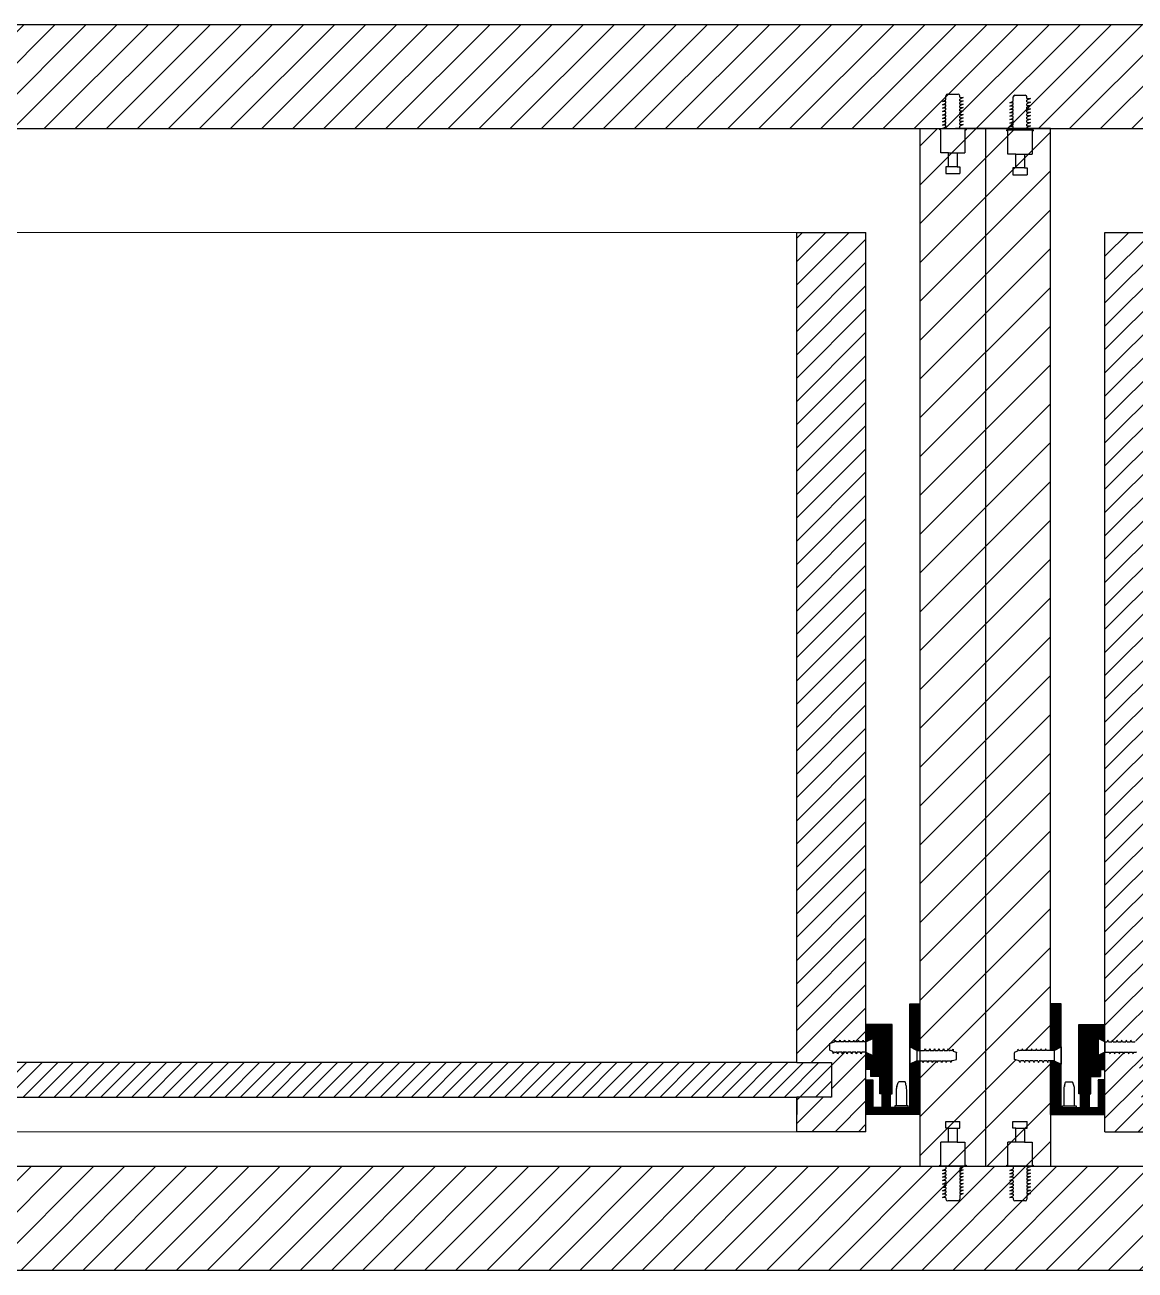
# Model space of a CAD drawing. Header units: millimetres. Extents: x 162 to 1697, y -125 to 545.
# Drawn here: x 465.61 to 497.7, y -69.68 to -33.68 of the extents above; entities that cross this region are included whole.
import ezdxf

# ---------------------------------------------------------------- set-up
doc = ezdxf.new("R2010")
doc.units = ezdxf.units.MM
doc.layers.get('0').update_dxf_attribs({"color": 255})
doc.layers.add('A-FURN', color=8, linetype='Continuous', lineweight=18)
doc.layers.add("costruzione sez cc'", color=161, linetype='Continuous')
doc.layers.add('VITI', color=2, linetype='Continuous')

msp = doc.modelspace()

# ---------------------------------------------------------------- hatches: boundary and pattern name
at = {"transparency": 33554687}
h = msp.add_hatch(dxfattribs=at)
h.set_pattern_fill('ANSI31', color=40, scale=0.005)
h.set_pattern_definition([(45, (60.365638, -136.84654), (-0.01122532015, 0.01122532015), [])])
h.paths.add_polyline_path([(489.921, -62.578), (490.677, -62.578), (490.677, -63.878), (490.252, -63.878), (490.052, -63.878), (489.921, -63.878), (489.921, -63.378), (490.121, -63.478), (490.121, -62.978), (489.921, -63.078)])
h.paths.add_polyline_path([(490.052, -63.878), (490.252, -63.878), (490.677, -63.878), (490.677, -64.578), (490.627, -64.578), (490.627, -64.178), (490.377, -64.178), (490.377, -64.578), (490.327, -64.578), (490.327, -64.078), (490.052, -64.078)], flags=17)
h.paths.add_polyline_path([(489.921, -64.178), (490.121, -64.178), (490.121, -64.978), (490.367, -64.978), (491.142, -64.978), (491.191, -64.978), (491.191, -63.728), (491.391, -63.628), (491.491, -63.628), (491.491, -65.178), (491.142, -65.178), (490.367, -65.178), (489.921, -65.178)])
h.paths.add_polyline_path([(490.502, -64.178), (490.627, -64.178), (490.627, -64.578), (490.627, -64.978), (490.502, -64.978)], flags=17)
h.paths.add_polyline_path([(490.377, -64.178), (490.502, -64.178), (490.502, -64.978), (490.377, -64.978)], flags=17)
h.paths.add_polyline_path([(491.191, -61.978), (491.491, -61.978), (491.491, -63.328), (491.391, -63.328), (491.191, -63.228)])
h = msp.add_hatch(dxfattribs=at)
h.set_pattern_fill('ANSI31', color=40, scale=0.005)
h.set_pattern_definition([(45, (62.035937, -136.84654), (-0.01122532015, 0.01122532015), [])])
h.paths.add_polyline_path([(496.829, -62.578), (496.073, -62.578), (496.073, -63.878), (496.498, -63.878), (496.698, -63.878), (496.829, -63.878), (496.829, -63.378), (496.629, -63.478), (496.629, -62.978), (496.829, -63.078)])
h.paths.add_polyline_path([(496.698, -63.878), (496.498, -63.878), (496.073, -63.878), (496.073, -64.578), (496.123, -64.578), (496.123, -64.178), (496.373, -64.178), (496.373, -64.578), (496.423, -64.578), (496.423, -64.078), (496.698, -64.078)], flags=17)
h.paths.add_polyline_path([(496.829, -64.178), (496.629, -64.178), (496.629, -64.978), (496.383, -64.978), (495.608, -64.978), (495.559, -64.978), (495.559, -63.728), (495.359, -63.628), (495.259, -63.628), (495.259, -65.178), (495.608, -65.178), (496.383, -65.178), (496.829, -65.178)])
h.paths.add_polyline_path([(496.248, -64.178), (496.123, -64.178), (496.123, -64.578), (496.123, -64.978), (496.248, -64.978)], flags=17)
h.paths.add_polyline_path([(496.373, -64.178), (496.248, -64.178), (496.248, -64.978), (496.373, -64.978)], flags=17)
h.paths.add_polyline_path([(495.559, -61.978), (495.259, -61.978), (495.259, -63.328), (495.359, -63.328), (495.559, -63.228)])
at = {"layer": "costruzione sez cc'", "transparency": 33554687}
h = msp.add_hatch(dxfattribs=at)
h.set_pattern_fill('ANSI31', color=8, scale=0.2)
h.set_pattern_definition([(45, (2.30176, -136.84654), (-0.4490128, 0.4490128), [])])
h.paths.add_polyline_path([(553.225, -33.678), (433.525, -33.678), (433.525, -36.678), (553.225, -36.678)])
h.paths.add_polyline_path([(553.225, -66.678), (433.525, -66.678), (433.525, -69.678), (553.225, -69.678)])
h = msp.add_hatch(dxfattribs=at)
h.set_pattern_fill('ANSI31', color=8, scale=0.25)
h.set_pattern_definition([(45, (2.30176, -136.84654), (-0.561266, 0.561266), [])])
h.paths.add_polyline_path([(435.525, -36.678), (433.525, -36.678), (433.525, -66.678), (435.525, -66.678)])
h.paths.add_polyline_path([(434.706, -63.278), (434.735, -63.328), (434.834, -63.328), (434.84, -63.278), (434.869, -63.328), (434.967, -63.328), (434.974, -63.278), (435.002, -63.328), (435.101, -63.328), (435.107, -63.278), (435.136, -63.328), (435.235, -63.328), (435.241, -63.278), (435.27, -63.328), (435.369, -63.328), (435.375, -63.278), (435.404, -63.328), (435.457, -63.628), (435.447, -63.678), (435.423, -63.628), (435.324, -63.628), (435.313, -63.678), (435.289, -63.628), (435.19, -63.628), (435.179, -63.678), (435.155, -63.628), (435.056, -63.628), (435.045, -63.678), (435.021, -63.628), (434.922, -63.628), (434.912, -63.678), (434.887, -63.628), (434.788, -63.628), (434.778, -63.678), (434.753, -63.628), (434.654, -63.628), (434.644, -63.678), (434.619, -63.624, -0.036197), (434.591, -63.616), (434.476, -63.586), (434.476, -63.384), (434.57, -63.349), (434.574, -63.287), (434.602, -63.337, -0.074706), (434.661, -63.328), (434.7, -63.328)], flags=16)
h.paths.add_polyline_path([(493.525, -36.678), (493.375, -36.678), (491.491, -36.678), (491.491, -66.678), (493.525, -66.678)])
h.paths.add_polyline_path([(492.31, -63.278), (492.316, -63.328), (492.355, -63.328, -0.074706), (492.413, -63.337), (492.442, -63.287), (492.446, -63.349), (492.54, -63.384), (492.54, -63.586), (492.425, -63.616, -0.036197), (492.397, -63.624), (492.372, -63.678), (492.361, -63.628), (492.262, -63.628), (492.238, -63.678), (492.228, -63.628), (492.129, -63.628), (492.104, -63.678), (492.094, -63.628), (491.995, -63.628), (491.97, -63.678), (491.96, -63.628), (491.861, -63.628), (491.837, -63.678), (491.826, -63.628), (491.727, -63.628), (491.703, -63.678), (491.692, -63.628), (491.593, -63.628), (491.569, -63.678), (491.558, -63.628), (491.612, -63.328), (491.641, -63.278), (491.647, -63.328), (491.746, -63.328), (491.775, -63.278), (491.781, -63.328), (491.88, -63.328), (491.908, -63.278), (491.915, -63.328), (492.013, -63.328), (492.042, -63.278), (492.048, -63.328), (492.147, -63.328), (492.176, -63.278), (492.182, -63.328), (492.281, -63.328)], flags=16)
h.paths.add_polyline_path([(495.259, -36.678), (493.525, -36.678), (493.525, -66.678), (495.259, -66.678), (495.259, -65.178), (495.259, -63.628), (495.359, -63.628), (495.359, -63.328), (495.259, -63.328)])
h.paths.add_polyline_path([(494.44, -63.278), (494.469, -63.328), (494.568, -63.328), (494.574, -63.278), (494.603, -63.328), (494.702, -63.328), (494.708, -63.278), (494.737, -63.328), (494.835, -63.328), (494.842, -63.278), (494.87, -63.328), (494.969, -63.328), (494.975, -63.278), (495.004, -63.328), (495.103, -63.328), (495.109, -63.278), (495.138, -63.328), (495.192, -63.628), (495.181, -63.678), (495.157, -63.628), (495.058, -63.628), (495.047, -63.678), (495.023, -63.628), (494.924, -63.628), (494.913, -63.678), (494.889, -63.628), (494.79, -63.628), (494.78, -63.678), (494.755, -63.628), (494.656, -63.628), (494.646, -63.678), (494.621, -63.628), (494.522, -63.628), (494.512, -63.678), (494.488, -63.628), (494.389, -63.628), (494.378, -63.678), (494.353, -63.624, -0.036197), (494.325, -63.616), (494.21, -63.586), (494.21, -63.384), (494.304, -63.349), (494.308, -63.287), (494.337, -63.337, -0.074706), (494.395, -63.328), (494.434, -63.328)], flags=16)
edge = h.paths.add_edge_path()
edge.add_line((553.225, -36.678), (551.225, -36.678))
edge.add_line((551.225, -36.678), (551.225, -63.328))
edge.add_line((551.225, -63.328), (551.346, -63.328))
edge.add_line((551.346, -63.328), (551.375, -63.278))
edge.add_line((551.375, -63.278), (551.381, -63.328))
edge.add_line((551.381, -63.328), (551.48, -63.328))
edge.add_line((551.48, -63.328), (551.509, -63.278))
edge.add_line((551.509, -63.278), (551.515, -63.328))
edge.add_line((551.515, -63.328), (551.614, -63.328))
edge.add_line((551.614, -63.328), (551.643, -63.278))
edge.add_line((551.643, -63.278), (551.649, -63.328))
edge.add_line((551.649, -63.328), (551.748, -63.328))
edge.add_line((551.748, -63.328), (551.776, -63.278))
edge.add_line((551.776, -63.278), (551.783, -63.328))
edge.add_line((551.783, -63.328), (551.881, -63.328))
edge.add_line((551.881, -63.328), (551.91, -63.278))
edge.add_line((551.91, -63.278), (551.916, -63.328))
edge.add_line((551.916, -63.328), (552.015, -63.328))
edge.add_line((552.015, -63.328), (552.044, -63.278))
edge.add_line((552.044, -63.278), (552.05, -63.328))
edge.add_line((552.05, -63.328), (552.153, -63.328))
edge.add_line((552.153, -63.328), (552.176, -63.287))
edge.add_line((552.176, -63.287), (552.18, -63.349))
edge.add_line((552.18, -63.349), (552.274, -63.384))
edge.add_line((552.274, -63.384), (552.274, -63.586))
edge.add_line((552.274, -63.586), (552.132, -63.623))
edge.add_line((552.132, -63.623), (552.131, -63.624))
edge.add_arc((552.089, -63.428), 0.2, 282.2639, 290.556)
edge.add_line((552.159, -63.616), (552.269, -63.588))
edge.add_spline(control_points=[(552.269, -63.588), (552.272, -63.587), (552.274, -63.585), (552.274, -63.583)], knot_values=[0, 0, 0, 0, 0.006886, 0.006886, 0.006886, 0.006886], degree=3, periodic=0)
edge.add_line((552.274, -63.583), (552.274, -63.397))
edge.add_spline(control_points=[(552.274, -63.397), (552.274, -63.39), (552.268, -63.382), (552.261, -63.38)], knot_values=[0, 0, 0, 0, 0.021554, 0.021554, 0.021554, 0.021554], degree=3, periodic=0)
edge.add_line((552.261, -63.38), (552.18, -63.349))
edge.add_line((552.18, -63.349), (552.131, -63.623))
edge.add_line((552.131, -63.623), (552.159, -63.616))
edge.add_arc((552.089, -63.428), 0.2, 282.2639, 290.556, ccw=False)
edge.add_line((552.131, -63.624), (552.106, -63.678))
edge.add_line((552.106, -63.678), (552.096, -63.628))
edge.add_line((552.096, -63.628), (551.997, -63.628))
edge.add_line((551.997, -63.628), (551.972, -63.678))
edge.add_line((551.972, -63.678), (551.962, -63.628))
edge.add_line((551.962, -63.628), (551.863, -63.628))
edge.add_line((551.863, -63.628), (551.838, -63.678))
edge.add_line((551.838, -63.678), (551.828, -63.628))
edge.add_line((551.828, -63.628), (551.729, -63.628))
edge.add_line((551.729, -63.628), (551.705, -63.678))
edge.add_line((551.705, -63.678), (551.694, -63.628))
edge.add_line((551.694, -63.628), (551.595, -63.628))
edge.add_line((551.595, -63.628), (551.571, -63.678))
edge.add_line((551.571, -63.678), (551.56, -63.628))
edge.add_line((551.56, -63.628), (551.461, -63.628))
edge.add_line((551.461, -63.628), (551.437, -63.678))
edge.add_line((551.437, -63.678), (551.426, -63.628))
edge.add_line((551.426, -63.628), (551.327, -63.628))
edge.add_line((551.327, -63.628), (551.303, -63.678))
edge.add_line((551.303, -63.678), (551.293, -63.628))
edge.add_line((551.293, -63.628), (551.225, -63.628))
edge.add_line((551.225, -63.628), (551.225, -66.678))
edge.add_line((551.225, -66.678), (553.225, -66.678))
edge.add_line((553.225, -66.678), (553.225, -36.678))
h = msp.add_hatch(dxfattribs=at)
h.set_pattern_fill('ANSI31', color=8, scale=0.15)
h.set_pattern_definition([(45, (2.30176, -136.84654), (-0.3367596, 0.3367596), [])])
h.paths.add_polyline_path([(437.095, -63.078), (437.163, -63.078), (437.174, -63.028), (437.198, -63.078), (437.297, -63.078), (437.307, -63.028), (437.332, -63.078), (437.431, -63.078), (437.441, -63.028), (437.465, -63.078), (437.564, -63.078), (437.575, -63.028), (437.599, -63.078), (437.698, -63.078), (437.709, -63.028), (437.733, -63.078), (437.832, -63.078), (437.843, -63.028), (437.867, -63.078), (437.966, -63.078), (437.976, -63.028), (438.002, -63.083, 0.045105), (437.966, -63.079), (438.018, -63.37), (438.046, -63.42), (438.051, -63.356, -0.119721), (437.959, -63.378), (437.921, -63.378), (437.914, -63.428), (437.886, -63.378), (437.787, -63.378), (437.78, -63.428), (437.752, -63.378), (437.653, -63.378), (437.647, -63.428), (437.618, -63.378), (437.519, -63.378), (437.513, -63.428), (437.484, -63.378), (437.385, -63.378), (437.379, -63.428), (437.35, -63.378), (437.252, -63.378), (437.245, -63.428), (437.217, -63.378), (437.095, -63.378), (437.095, -65.678), (439.095, -65.678), (439.095, -64.678), (438.095, -64.678), (438.095, -63.678), (439.095, -63.678), (439.095, -39.678), (437.095, -39.678)])
edge = h.paths.add_edge_path(flags=16)
edge.add_spline(control_points=[(438.144, -63.124), (438.144, -63.122), (438.142, -63.12), (438.14, -63.119)], knot_values=[0, 0, 0, 0, 0.006886, 0.006886, 0.006886, 0.006886], degree=3, periodic=0)
edge.add_line((438.142, -63.12), (438.14, -63.119))
edge.add_spline(control_points=[(438.14, -63.119), (438.142, -63.12), (438.144, -63.122), (438.144, -63.124)], knot_values=[0, 0, 0, 0, 0.006886, 0.006886, 0.006886, 0.006886], degree=3, periodic=0)
edge.add_line((438.144, -63.122), (438.144, -63.124))
h.paths.add_polyline_path([(487.921, -63.678), (488.921, -63.678), (488.921, -64.678), (487.921, -64.678), (487.921, -65.178), (487.921, -65.678), (489.921, -65.678), (489.921, -63.378), (489.799, -63.378), (489.771, -63.428), (489.764, -63.378), (489.665, -63.378), (489.637, -63.428), (489.631, -63.378), (489.532, -63.378), (489.503, -63.428), (489.497, -63.378), (489.398, -63.378), (489.369, -63.428), (489.363, -63.378), (489.264, -63.378), (489.235, -63.428), (489.229, -63.378), (489.283, -63.078), (489.307, -63.028), (489.318, -63.078), (489.417, -63.078), (489.441, -63.028), (489.451, -63.078), (489.55, -63.078), (489.575, -63.028), (489.585, -63.078), (489.684, -63.078), (489.708, -63.028), (489.719, -63.078), (489.818, -63.078), (489.842, -63.028), (489.853, -63.078), (489.921, -63.078), (489.921, -39.678), (487.921, -39.678)])
h.paths.add_polyline_path([(489.014, -63.083, 0.036197), (488.987, -63.091), (488.872, -63.124), (488.872, -63.323), (488.998, -63.37), (488.998, -63.37, 0.074706), (489.057, -63.378), (489.095, -63.378), (489.149, -63.078), (489.05, -63.078), (489.039, -63.028)], flags=16)
h.paths.add_polyline_path([(496.829, -63.078), (496.897, -63.078), (496.908, -63.028), (496.932, -63.078), (497.031, -63.078), (497.042, -63.028), (497.066, -63.078), (497.165, -63.078), (497.175, -63.028), (497.2, -63.078), (497.299, -63.078), (497.309, -63.028), (497.333, -63.078), (497.432, -63.078), (497.443, -63.028), (497.467, -63.078), (497.566, -63.078), (497.577, -63.028), (497.601, -63.078), (497.7, -63.078), (497.711, -63.028), (497.736, -63.083, 0.045105), (497.7, -63.079), (497.752, -63.37), (497.781, -63.42), (497.785, -63.356, -0.119721), (497.693, -63.378), (497.655, -63.378), (497.648, -63.428), (497.62, -63.378), (497.521, -63.378), (497.515, -63.428), (497.486, -63.378), (497.387, -63.378), (497.381, -63.428), (497.352, -63.378), (497.253, -63.378), (497.247, -63.428), (497.218, -63.378), (497.119, -63.378), (497.113, -63.428), (497.085, -63.378), (496.986, -63.378), (496.979, -63.428), (496.951, -63.378), (496.829, -63.378), (496.829, -65.678), (498.829, -65.678), (498.829, -64.678), (497.829, -64.678), (497.829, -63.678), (498.829, -63.678), (498.829, -39.678), (496.829, -39.678)])
edge = h.paths.add_edge_path(flags=16)
edge.add_spline(control_points=[(497.878, -63.124), (497.878, -63.122), (497.876, -63.12), (497.874, -63.119)], knot_values=[0, 0, 0, 0, 0.006886, 0.006886, 0.006886, 0.006886], degree=3, periodic=0)
edge.add_line((497.876, -63.12), (497.874, -63.119))
edge.add_spline(control_points=[(497.874, -63.119), (497.876, -63.12), (497.878, -63.122), (497.878, -63.124)], knot_values=[0, 0, 0, 0, 0.006886, 0.006886, 0.006886, 0.006886], degree=3, periodic=0)
edge.add_line((497.878, -63.122), (497.878, -63.124))
h.paths.add_polyline_path([(549.655, -39.678), (547.655, -39.678), (547.655, -63.678), (548.655, -63.678), (548.655, -64.678), (547.655, -64.678), (547.655, -65.178), (547.655, -65.678), (549.655, -65.678), (549.655, -63.378), (549.533, -63.378), (549.505, -63.428), (549.499, -63.378), (549.4, -63.378), (549.371, -63.428), (549.365, -63.378), (549.266, -63.378), (549.237, -63.428), (549.231, -63.378), (549.132, -63.378), (549.103, -63.428), (549.097, -63.378), (548.998, -63.378), (548.97, -63.428), (548.963, -63.378), (549.017, -63.078), (549.041, -63.028), (549.052, -63.078), (549.151, -63.078), (549.175, -63.028), (549.186, -63.078), (549.285, -63.078), (549.309, -63.028), (549.319, -63.078), (549.418, -63.078), (549.443, -63.028), (549.453, -63.078), (549.552, -63.078), (549.576, -63.028), (549.587, -63.078), (549.655, -63.078)])
h.paths.add_polyline_path([(549.041, -63.028), (549.052, -63.078), (548.998, -63.378), (548.97, -63.428), (548.963, -63.378), (549.017, -63.078)], flags=17)
h = msp.add_hatch(dxfattribs=at)
h.set_pattern_fill('ANSI31', color=8, scale=0.1)
h.set_pattern_definition([(45, (2.30176, -136.84654), (-0.2245064, 0.2245064), [])])
h.paths.add_polyline_path([(487.921, -64.678), (488.921, -64.678), (488.921, -63.678), (487.921, -63.678), (439.095, -63.678), (438.095, -63.678), (438.095, -64.678), (439.095, -64.678)])
h.paths.add_polyline_path([(498.829, -63.678), (497.829, -63.678), (497.829, -64.678), (498.829, -64.678), (547.655, -64.678), (548.655, -64.678), (548.655, -63.678), (547.655, -63.678)])

# ---------------------------------------------------------------- linework, layer by layer
for p, q in [((553.225, -33.678), (433.525, -33.678)), ((433.525, -36.678), (553.225, -36.678)), ((491.491, -66.678), (491.491, -36.678)), ((491.491, -36.678), (495.259, -36.678)), ((493.375, -36.678), (495.375, -36.678)), ((495.259, -36.678), (493.375, -36.678)), ((493.375, -36.678), (493.375, -66.678)), ((493.995, -36.744), (493.995, -36.714)), ((493.995, -36.714), (494.025, -36.714)), ((495.259, -63.328), (495.259, -36.678)), ((494.025, -36.744), (493.995, -36.744)), ((487.921, -63.678), (487.921, -39.678)), ((487.921, -39.678), (489.921, -39.678)), ((489.921, -65.178), (489.921, -39.678)), ((489.921, -65.678), (489.921, -39.678)), ((496.829, -65.678), (496.829, -39.678)), ((496.829, -39.678), (498.829, -39.678)), ((491.191, -64.978), (491.191, -61.978)), ((491.191, -61.978), (491.491, -61.978)), ((495.559, -61.978), (495.259, -61.978)), ((495.559, -64.978), (495.559, -61.978)), ((490.677, -62.578), (489.921, -62.578)), ((489.921, -63.878), (489.921, -62.578)), ((489.921, -65.178), (489.921, -62.578)), ((490.677, -64.578), (490.677, -62.578)), ((496.073, -64.578), (496.073, -62.578)), ((496.073, -62.578), (496.829, -62.578)), ((496.829, -63.878), (496.829, -62.578)), ((496.829, -65.178), (496.829, -62.578)), ((487.921, -63.678), (439.095, -63.678)), ((487.921, -63.678), (488.921, -63.678)), ((488.921, -63.678), (488.921, -64.678)), ((495.259, -65.178), (495.259, -63.628)), ((490.052, -63.878), (489.921, -63.878)), ((490.052, -63.878), (490.052, -64.078)), ((490.252, -63.878), (490.052, -63.878)), ((490.327, -64.078), (490.052, -64.078)), ((490.252, -63.878), (490.677, -63.878)), ((490.327, -64.578), (490.327, -64.078)), ((496.498, -63.878), (496.073, -63.878)), ((496.423, -64.578), (496.423, -64.078)), ((496.423, -64.078), (496.698, -64.078)), ((496.498, -63.878), (496.698, -63.878)), ((496.698, -63.878), (496.698, -64.078)), ((496.698, -63.878), (496.829, -63.878)), ((489.921, -65.178), (489.921, -64.178)), ((489.921, -64.178), (490.121, -64.178)), ((490.121, -64.178), (490.121, -64.978)), ((490.627, -64.178), (490.377, -64.178)), ((490.377, -64.178), (490.377, -64.978)), ((490.502, -64.178), (490.502, -64.978)), ((490.627, -64.978), (490.627, -64.178)), ((490.801, -64.499), (490.801, -64.425)), ((490.81, -64.366), (490.852, -64.253)), ((491.055, -64.24), (490.869, -64.24)), ((491.088, -64.355), (491.06, -64.245)), ((491.101, -64.517), (491.096, -64.383)), ((495.649, -64.517), (495.654, -64.383)), ((495.662, -64.355), (495.69, -64.245)), ((495.695, -64.24), (495.881, -64.24)), ((495.94, -64.366), (495.898, -64.253)), ((495.949, -64.499), (495.949, -64.425)), ((496.123, -64.978), (496.123, -64.178)), ((496.123, -64.178), (496.373, -64.178)), ((496.248, -64.178), (496.248, -64.978)), ((496.373, -64.178), (496.373, -64.978)), ((496.829, -64.178), (496.629, -64.178)), ((496.629, -64.178), (496.629, -64.978)), ((496.829, -65.178), (496.829, -64.178)), ((439.095, -64.678), (487.921, -64.678)), ((487.921, -65.678), (487.921, -64.678)), ((488.921, -64.678), (487.921, -64.678)), ((487.921, -64.678), (487.921, -65.178)), ((490.377, -64.578), (490.327, -64.578)), ((490.627, -64.578), (490.677, -64.578)), ((490.801, -64.632), (490.801, -64.499)), ((490.801, -64.766), (490.801, -64.632)), ((490.801, -64.9), (490.801, -64.766)), ((491.101, -64.651), (491.101, -64.517)), ((491.101, -64.785), (491.101, -64.651)), ((491.101, -64.919), (491.101, -64.785)), ((495.649, -64.651), (495.649, -64.517)), ((495.649, -64.785), (495.649, -64.651)), ((495.649, -64.919), (495.649, -64.785)), ((495.949, -64.632), (495.949, -64.499)), ((495.949, -64.766), (495.949, -64.632)), ((495.949, -64.9), (495.949, -64.766)), ((496.123, -64.578), (496.073, -64.578)), ((496.373, -64.578), (496.423, -64.578)), ((490.367, -64.978), (490.121, -64.978)), ((491.142, -64.978), (490.367, -64.978)), ((490.377, -64.978), (490.627, -64.978)), ((491.146, -64.928), (490.755, -64.928)), ((490.755, -64.928), (490.755, -64.978)), ((490.801, -64.928), (490.801, -64.9)), ((491.101, -64.919), (491.101, -64.928)), ((491.191, -64.978), (491.101, -64.978)), ((491.142, -64.978), (491.191, -64.978)), ((491.146, -64.978), (491.146, -64.928)), ((495.608, -64.978), (495.559, -64.978)), ((495.559, -64.978), (495.649, -64.978)), ((495.604, -64.978), (495.604, -64.928)), ((495.604, -64.928), (495.995, -64.928)), ((495.608, -64.978), (496.383, -64.978)), ((495.649, -64.919), (495.649, -64.928)), ((495.949, -64.928), (495.949, -64.9)), ((495.995, -64.928), (495.995, -64.978)), ((496.373, -64.978), (496.123, -64.978)), ((496.383, -64.978), (496.629, -64.978)), ((491.491, -65.178), (489.921, -65.178)), ((490.367, -65.178), (489.921, -65.178)), ((491.142, -65.178), (490.367, -65.178)), ((491.491, -65.178), (491.142, -65.178)), ((495.259, -65.178), (495.608, -65.178)), ((495.259, -65.178), (495.259, -66.678)), ((495.608, -65.178), (496.383, -65.178)), ((496.383, -65.178), (496.829, -65.178)), ((489.921, -65.678), (487.921, -65.678)), ((496.829, -65.678), (498.829, -65.678)), ((433.525, -66.678), (553.225, -66.678)), ((494.725, -66.678), (494.025, -66.678)), ((433.525, -69.678), (553.225, -69.678))]:
    msp.add_line(p, q)
for centre, start, end in [((491.001, -64.425), 162.9104, 180), ((490.901, -64.425), 12.2639, 20.556), ((495.849, -64.425), 159.444, 167.7361), ((495.749, -64.425), 0, 17.0896)]:
    msp.add_arc(centre, 0.2, start, end)
for points in [[(490.852, -64.253), (490.854, -64.246), (490.862, -64.24), (490.869, -64.24)], [(491.06, -64.245), (491.06, -64.242), (491.057, -64.24), (491.055, -64.24)], [(495.69, -64.245), (495.69, -64.242), (495.693, -64.24), (495.695, -64.24)], [(495.898, -64.253), (495.896, -64.246), (495.888, -64.24), (495.881, -64.24)]]:
    msp.add_open_spline(points, degree=3)
at = {"layer": 'A-FURN'}
for p, q in [((439.095, -39.678), (487.921, -39.678)), ((439.095, -65.678), (487.921, -65.678))]:
    msp.add_line(p, q, dxfattribs=at)
at = {"layer": "costruzione sez cc'"}
for p, q in [((491.491, -36.678), (493.525, -36.678)), ((493.525, -36.678), (492.508, -36.678))]:
    msp.add_line(p, q, dxfattribs=at)
at = {"layer": 'VITI'}
for p, q in [((492.133, -35.892), (492.233, -35.843)), ((492.233, -35.893), (492.133, -35.892)), ((492.133, -35.99), (492.233, -35.941)), ((492.233, -35.991), (492.133, -35.99)), ((492.233, -35.843), (492.233, -35.725)), ((492.233, -35.941), (492.233, -35.893)), ((492.233, -36.039), (492.233, -35.991)), ((492.283, -35.678), (492.583, -35.678)), ((492.633, -35.772), (492.633, -35.725)), ((492.633, -35.772), (492.733, -35.774)), ((492.733, -35.774), (492.633, -35.822)), ((492.633, -35.87), (492.633, -35.822)), ((492.633, -35.87), (492.733, -35.873)), ((492.733, -35.873), (492.633, -35.92)), ((492.633, -35.968), (492.633, -35.92)), ((492.633, -35.968), (492.733, -35.971)), ((492.733, -35.971), (492.633, -36.018)), ((494.075, -35.927), (494.175, -35.879)), ((494.175, -35.929), (494.075, -35.927)), ((494.075, -36.025), (494.175, -35.977)), ((494.175, -35.879), (494.175, -35.761)), ((494.175, -35.977), (494.175, -35.929)), ((494.225, -35.714), (494.525, -35.714)), ((494.575, -35.807), (494.575, -35.761)), ((494.575, -35.807), (494.675, -35.81)), ((494.675, -35.81), (494.575, -35.858)), ((494.575, -35.906), (494.575, -35.858)), ((494.575, -35.906), (494.675, -35.908)), ((494.675, -35.908), (494.575, -35.956)), ((494.575, -36.004), (494.575, -35.956)), ((492.133, -36.088), (492.233, -36.039)), ((492.233, -36.09), (492.133, -36.088)), ((492.133, -36.186), (492.233, -36.138)), ((492.233, -36.188), (492.133, -36.186)), ((492.133, -36.284), (492.233, -36.236)), ((492.233, -36.286), (492.133, -36.284)), ((492.133, -36.382), (492.233, -36.334)), ((492.233, -36.138), (492.233, -36.09)), ((492.233, -36.236), (492.233, -36.188)), ((492.233, -36.334), (492.233, -36.286)), ((492.633, -36.066), (492.633, -36.018)), ((492.633, -36.066), (492.733, -36.069)), ((492.733, -36.069), (492.633, -36.116)), ((492.633, -36.164), (492.633, -36.116)), ((492.633, -36.164), (492.733, -36.167)), ((492.733, -36.167), (492.633, -36.214)), ((492.633, -36.262), (492.633, -36.214)), ((492.633, -36.262), (492.733, -36.265)), ((492.733, -36.265), (492.633, -36.313)), ((492.633, -36.361), (492.633, -36.313)), ((494.175, -36.027), (494.075, -36.025)), ((494.075, -36.124), (494.175, -36.075)), ((494.175, -36.125), (494.075, -36.124)), ((494.075, -36.222), (494.175, -36.173)), ((494.175, -36.223), (494.075, -36.222)), ((494.075, -36.32), (494.175, -36.271)), ((494.175, -36.322), (494.075, -36.32)), ((494.175, -36.075), (494.175, -36.027)), ((494.175, -36.173), (494.175, -36.125)), ((494.175, -36.271), (494.175, -36.223)), ((494.175, -36.37), (494.175, -36.322)), ((494.575, -36.004), (494.675, -36.006)), ((494.675, -36.006), (494.575, -36.054)), ((494.575, -36.102), (494.575, -36.054)), ((494.575, -36.102), (494.675, -36.105)), ((494.675, -36.105), (494.575, -36.152)), ((494.575, -36.2), (494.575, -36.152)), ((494.575, -36.2), (494.675, -36.203)), ((494.675, -36.203), (494.575, -36.25)), ((494.575, -36.298), (494.575, -36.25)), ((494.575, -36.298), (494.675, -36.301)), ((494.675, -36.301), (494.575, -36.348)), ((494.575, -36.396), (494.575, -36.348)), ((492.053, -36.708), (492.053, -36.678)), ((492.053, -36.678), (492.083, -36.678)), ((492.083, -36.708), (492.053, -36.708)), ((492.083, -36.678), (492.783, -36.678)), ((492.083, -37.378), (492.083, -36.708)), ((492.233, -36.384), (492.133, -36.382)), ((492.133, -36.48), (492.233, -36.432)), ((492.233, -36.482), (492.133, -36.48)), ((492.133, -36.579), (492.233, -36.53)), ((492.233, -36.58), (492.133, -36.579)), ((492.133, -36.677), (492.233, -36.628)), ((492.233, -36.678), (492.133, -36.677)), ((492.233, -36.432), (492.233, -36.384)), ((492.233, -36.53), (492.233, -36.482)), ((492.233, -36.628), (492.233, -36.58)), ((492.633, -36.361), (492.733, -36.363)), ((492.733, -36.363), (492.633, -36.411)), ((492.633, -36.459), (492.633, -36.411)), ((492.633, -36.459), (492.733, -36.461)), ((492.733, -36.461), (492.633, -36.509)), ((492.633, -36.557), (492.633, -36.509)), ((492.633, -36.557), (492.733, -36.56)), ((492.733, -36.56), (492.633, -36.607)), ((492.633, -36.678), (492.633, -36.607)), ((492.783, -36.678), (492.813, -36.678)), ((492.783, -36.708), (492.783, -37.378)), ((492.783, -36.708), (492.783, -36.738)), ((492.783, -36.708), (492.813, -36.708)), ((492.813, -36.678), (492.813, -36.708)), ((494.025, -36.714), (494.725, -36.714)), ((494.075, -36.418), (494.175, -36.37)), ((494.175, -36.42), (494.075, -36.418)), ((494.075, -36.516), (494.175, -36.468)), ((494.175, -36.518), (494.075, -36.516)), ((494.075, -36.614), (494.175, -36.566)), ((494.175, -36.616), (494.075, -36.614)), ((494.075, -36.712), (494.175, -36.664)), ((494.175, -36.714), (494.075, -36.712)), ((494.175, -36.468), (494.175, -36.42)), ((494.175, -36.566), (494.175, -36.518)), ((494.175, -36.664), (494.175, -36.616)), ((494.575, -36.396), (494.675, -36.399)), ((494.675, -36.399), (494.575, -36.446)), ((494.575, -36.494), (494.575, -36.446)), ((494.575, -36.494), (494.675, -36.497)), ((494.675, -36.497), (494.575, -36.545)), ((494.575, -36.593), (494.575, -36.545)), ((494.575, -36.593), (494.675, -36.595)), ((494.675, -36.595), (494.575, -36.643)), ((494.575, -36.714), (494.575, -36.643)), ((494.725, -36.714), (494.755, -36.714)), ((494.755, -36.714), (494.755, -36.744)), ((494.025, -37.414), (494.025, -36.744)), ((494.725, -36.744), (494.725, -37.414)), ((494.725, -36.744), (494.725, -36.774)), ((494.725, -36.744), (494.755, -36.744)), ((492.308, -37.378), (492.083, -37.378)), ((492.308, -37.378), (492.558, -37.378)), ((492.308, -37.778), (492.308, -37.378)), ((492.558, -37.378), (492.783, -37.378)), ((492.558, -37.378), (492.558, -37.778)), ((494.25, -37.414), (494.025, -37.414)), ((494.25, -37.414), (494.5, -37.414)), ((494.25, -37.814), (494.25, -37.414)), ((494.5, -37.414), (494.725, -37.414)), ((494.5, -37.414), (494.5, -37.814)), ((492.308, -37.778), (492.228, -37.778)), ((492.228, -37.778), (492.228, -37.978)), ((492.558, -37.778), (492.308, -37.778)), ((492.558, -37.778), (492.638, -37.778)), ((492.638, -37.778), (492.638, -37.978)), ((492.228, -37.978), (492.638, -37.978)), ((494.25, -37.814), (494.17, -37.814)), ((494.17, -37.814), (494.17, -38.014)), ((494.17, -38.014), (494.58, -38.014)), ((494.5, -37.814), (494.25, -37.814)), ((494.5, -37.814), (494.58, -37.814)), ((494.58, -37.814), (494.58, -38.014)), ((489.921, -63.078), (490.121, -62.978)), ((490.121, -62.978), (490.121, -63.478)), ((496.829, -63.078), (496.629, -62.978)), ((496.629, -62.978), (496.629, -63.478)), ((488.872, -63.124), (488.987, -63.091)), ((488.872, -63.124), (488.872, -63.31)), ((488.965, -63.358), (488.884, -63.327)), ((488.969, -63.42), (488.965, -63.358)), ((489.014, -63.083), (489.039, -63.028)), ((489.039, -63.028), (489.05, -63.078)), ((489.149, -63.078), (489.057, -63.078)), ((489.149, -63.078), (489.173, -63.028)), ((489.173, -63.028), (489.184, -63.078)), ((489.283, -63.078), (489.184, -63.078)), ((489.283, -63.078), (489.307, -63.028)), ((489.307, -63.028), (489.318, -63.078)), ((489.417, -63.078), (489.318, -63.078)), ((489.417, -63.078), (489.441, -63.028)), ((489.441, -63.028), (489.451, -63.078)), ((489.55, -63.078), (489.451, -63.078)), ((489.55, -63.078), (489.575, -63.028)), ((489.575, -63.028), (489.585, -63.078)), ((489.684, -63.078), (489.585, -63.078)), ((489.684, -63.078), (489.708, -63.028)), ((489.708, -63.028), (489.719, -63.078)), ((489.818, -63.078), (489.719, -63.078)), ((489.818, -63.078), (489.842, -63.028)), ((489.842, -63.028), (489.853, -63.078)), ((489.921, -63.078), (489.853, -63.078)), ((489.921, -63.078), (489.921, -63.378)), ((491.191, -63.228), (491.191, -63.353)), ((491.391, -63.328), (491.191, -63.228)), ((491.191, -63.353), (491.191, -63.603)), ((491.391, -63.328), (491.391, -63.628)), ((491.391, -63.328), (491.491, -63.328)), ((491.491, -63.328), (491.612, -63.328)), ((491.612, -63.328), (491.641, -63.278)), ((491.641, -63.278), (491.647, -63.328)), ((491.647, -63.328), (491.746, -63.328)), ((491.746, -63.328), (491.775, -63.278)), ((491.775, -63.278), (491.781, -63.328)), ((491.781, -63.328), (491.88, -63.328)), ((491.88, -63.328), (491.908, -63.278)), ((491.908, -63.278), (491.915, -63.328)), ((491.915, -63.328), (492.013, -63.328)), ((492.013, -63.328), (492.042, -63.278)), ((492.042, -63.278), (492.048, -63.328)), ((492.048, -63.328), (492.147, -63.328)), ((492.147, -63.328), (492.176, -63.278)), ((492.176, -63.278), (492.182, -63.328)), ((492.182, -63.328), (492.281, -63.328)), ((492.281, -63.328), (492.31, -63.278)), ((492.31, -63.278), (492.316, -63.328)), ((492.316, -63.328), (492.355, -63.328)), ((492.413, -63.337), (492.442, -63.287)), ((492.442, -63.287), (492.446, -63.349)), ((492.446, -63.349), (492.527, -63.38)), ((494.304, -63.349), (494.223, -63.38)), ((494.308, -63.287), (494.304, -63.349)), ((494.337, -63.337), (494.308, -63.287)), ((494.434, -63.328), (494.395, -63.328)), ((494.44, -63.278), (494.434, -63.328)), ((494.469, -63.328), (494.44, -63.278)), ((494.568, -63.328), (494.469, -63.328)), ((494.574, -63.278), (494.568, -63.328)), ((494.603, -63.328), (494.574, -63.278)), ((494.702, -63.328), (494.603, -63.328)), ((494.708, -63.278), (494.702, -63.328)), ((494.737, -63.328), (494.708, -63.278)), ((494.835, -63.328), (494.737, -63.328)), ((494.842, -63.278), (494.835, -63.328)), ((494.87, -63.328), (494.842, -63.278)), ((494.969, -63.328), (494.87, -63.328)), ((494.975, -63.278), (494.969, -63.328)), ((495.004, -63.328), (494.975, -63.278)), ((495.103, -63.328), (495.004, -63.328)), ((495.109, -63.278), (495.103, -63.328)), ((495.138, -63.328), (495.109, -63.278)), ((495.259, -63.328), (495.138, -63.328)), ((495.359, -63.328), (495.259, -63.328)), ((495.359, -63.328), (495.559, -63.228)), ((495.359, -63.328), (495.359, -63.628)), ((495.559, -63.228), (495.559, -63.353)), ((495.559, -63.353), (495.559, -63.603)), ((496.829, -63.078), (496.829, -63.378)), ((496.829, -63.078), (496.897, -63.078)), ((496.908, -63.028), (496.897, -63.078)), ((496.932, -63.078), (496.908, -63.028)), ((496.932, -63.078), (497.031, -63.078)), ((497.042, -63.028), (497.031, -63.078)), ((497.066, -63.078), (497.042, -63.028)), ((497.066, -63.078), (497.165, -63.078)), ((497.175, -63.028), (497.165, -63.078)), ((497.2, -63.078), (497.175, -63.028)), ((497.2, -63.078), (497.299, -63.078)), ((497.309, -63.028), (497.299, -63.078)), ((497.333, -63.078), (497.309, -63.028)), ((497.333, -63.078), (497.432, -63.078)), ((497.443, -63.028), (497.432, -63.078)), ((497.467, -63.078), (497.443, -63.028)), ((497.467, -63.078), (497.566, -63.078)), ((497.577, -63.028), (497.566, -63.078)), ((497.601, -63.078), (497.577, -63.028)), ((497.601, -63.078), (497.693, -63.078)), ((488.998, -63.37), (488.969, -63.42)), ((489.095, -63.378), (489.057, -63.378)), ((489.102, -63.428), (489.095, -63.378)), ((489.13, -63.378), (489.102, -63.428)), ((489.229, -63.378), (489.13, -63.378)), ((489.235, -63.428), (489.229, -63.378)), ((489.264, -63.378), (489.235, -63.428)), ((489.363, -63.378), (489.264, -63.378)), ((489.369, -63.428), (489.363, -63.378)), ((489.398, -63.378), (489.369, -63.428)), ((489.497, -63.378), (489.398, -63.378)), ((489.503, -63.428), (489.497, -63.378)), ((489.532, -63.378), (489.503, -63.428)), ((489.631, -63.378), (489.532, -63.378)), ((489.637, -63.428), (489.631, -63.378)), ((489.665, -63.378), (489.637, -63.428)), ((489.764, -63.378), (489.665, -63.378)), ((489.771, -63.428), (489.764, -63.378)), ((489.799, -63.378), (489.771, -63.428)), ((489.921, -63.378), (489.799, -63.378)), ((489.921, -63.378), (490.121, -63.478)), ((491.191, -63.603), (491.191, -63.728)), ((491.391, -63.628), (491.191, -63.728)), ((491.391, -63.628), (491.491, -63.628)), ((491.491, -63.628), (491.558, -63.628)), ((491.569, -63.678), (491.558, -63.628)), ((491.593, -63.628), (491.569, -63.678)), ((491.593, -63.628), (491.692, -63.628)), ((491.703, -63.678), (491.692, -63.628)), ((491.727, -63.628), (491.703, -63.678)), ((491.727, -63.628), (491.826, -63.628)), ((491.837, -63.678), (491.826, -63.628)), ((491.861, -63.628), (491.837, -63.678)), ((491.861, -63.628), (491.96, -63.628)), ((491.97, -63.678), (491.96, -63.628)), ((491.995, -63.628), (491.97, -63.678)), ((491.995, -63.628), (492.094, -63.628)), ((492.104, -63.678), (492.094, -63.628)), ((492.129, -63.628), (492.104, -63.678)), ((492.129, -63.628), (492.228, -63.628)), ((492.238, -63.678), (492.228, -63.628)), ((492.262, -63.628), (492.238, -63.678)), ((492.262, -63.628), (492.355, -63.628)), ((492.372, -63.678), (492.361, -63.628)), ((492.397, -63.624), (492.372, -63.678)), ((492.425, -63.616), (492.535, -63.588)), ((492.54, -63.583), (492.54, -63.397)), ((494.21, -63.583), (494.21, -63.397)), ((494.325, -63.616), (494.215, -63.588)), ((494.353, -63.624), (494.378, -63.678)), ((494.378, -63.678), (494.389, -63.628)), ((494.488, -63.628), (494.395, -63.628)), ((494.488, -63.628), (494.512, -63.678)), ((494.512, -63.678), (494.522, -63.628)), ((494.621, -63.628), (494.522, -63.628)), ((494.621, -63.628), (494.646, -63.678)), ((494.646, -63.678), (494.656, -63.628)), ((494.755, -63.628), (494.656, -63.628)), ((494.755, -63.628), (494.78, -63.678)), ((494.78, -63.678), (494.79, -63.628)), ((494.889, -63.628), (494.79, -63.628)), ((494.889, -63.628), (494.913, -63.678)), ((494.913, -63.678), (494.924, -63.628)), ((495.023, -63.628), (494.924, -63.628)), ((495.023, -63.628), (495.047, -63.678)), ((495.047, -63.678), (495.058, -63.628)), ((495.157, -63.628), (495.058, -63.628)), ((495.157, -63.628), (495.181, -63.678)), ((495.181, -63.678), (495.192, -63.628)), ((495.259, -63.628), (495.192, -63.628)), ((495.359, -63.628), (495.259, -63.628)), ((495.359, -63.628), (495.559, -63.728)), ((495.559, -63.603), (495.559, -63.728)), ((496.829, -63.378), (496.629, -63.478)), ((496.829, -63.378), (496.951, -63.378)), ((496.951, -63.378), (496.979, -63.428)), ((496.979, -63.428), (496.986, -63.378)), ((496.986, -63.378), (497.085, -63.378)), ((497.085, -63.378), (497.113, -63.428)), ((497.113, -63.428), (497.119, -63.378)), ((497.119, -63.378), (497.218, -63.378)), ((497.218, -63.378), (497.247, -63.428)), ((497.247, -63.428), (497.253, -63.378)), ((497.253, -63.378), (497.352, -63.378)), ((497.352, -63.378), (497.381, -63.428)), ((497.381, -63.428), (497.387, -63.378)), ((497.387, -63.378), (497.486, -63.378)), ((497.486, -63.378), (497.515, -63.428)), ((497.515, -63.428), (497.521, -63.378)), ((497.521, -63.378), (497.62, -63.378)), ((497.62, -63.378), (497.648, -63.428)), ((497.648, -63.428), (497.655, -63.378)), ((497.655, -63.378), (497.693, -63.378)), ((492.228, -65.378), (492.383, -65.378)), ((492.228, -65.578), (492.228, -65.378)), ((492.383, -65.378), (492.483, -65.378)), ((492.483, -65.378), (492.638, -65.378)), ((492.638, -65.578), (492.638, -65.378)), ((494.17, -65.378), (494.325, -65.378)), ((494.17, -65.578), (494.17, -65.378)), ((494.325, -65.378), (494.429, -65.378)), ((494.425, -65.378), (494.58, -65.378)), ((494.58, -65.578), (494.58, -65.378)), ((492.308, -65.578), (492.228, -65.578)), ((492.308, -65.978), (492.308, -65.578)), ((492.308, -65.578), (492.558, -65.578)), ((492.558, -65.578), (492.558, -65.978)), ((492.558, -65.578), (492.638, -65.578)), ((494.25, -65.578), (494.17, -65.578)), ((494.25, -65.978), (494.25, -65.578)), ((494.25, -65.578), (494.5, -65.578)), ((494.5, -65.578), (494.5, -65.978)), ((494.5, -65.578), (494.58, -65.578)), ((492.308, -65.978), (492.083, -65.978)), ((492.083, -66.648), (492.083, -65.978)), ((492.558, -65.978), (492.308, -65.978)), ((492.558, -65.978), (492.783, -65.978)), ((492.783, -65.978), (492.783, -66.648)), ((494.25, -65.978), (494.025, -65.978)), ((494.025, -66.648), (494.025, -65.978)), ((494.5, -65.978), (494.25, -65.978)), ((494.5, -65.978), (494.725, -65.978)), ((494.725, -65.978), (494.725, -66.648)), ((492.053, -66.678), (492.053, -66.648)), ((492.053, -66.648), (492.083, -66.648)), ((492.083, -66.678), (492.053, -66.678)), ((492.083, -66.648), (492.083, -66.618)), ((492.783, -66.678), (492.083, -66.678)), ((492.133, -66.797), (492.233, -66.75)), ((492.233, -66.8), (492.133, -66.797)), ((492.133, -66.895), (492.233, -66.848)), ((492.233, -66.898), (492.133, -66.895)), ((492.133, -66.994), (492.233, -66.946)), ((492.233, -66.678), (492.233, -66.75)), ((492.233, -66.8), (492.233, -66.848)), ((492.233, -66.898), (492.233, -66.946)), ((492.633, -66.678), (492.733, -66.68)), ((492.733, -66.68), (492.633, -66.729)), ((492.633, -66.729), (492.633, -66.777)), ((492.633, -66.777), (492.733, -66.778)), ((492.733, -66.778), (492.633, -66.827)), ((492.633, -66.827), (492.633, -66.875)), ((492.633, -66.875), (492.733, -66.876)), ((492.733, -66.876), (492.633, -66.925)), ((492.633, -66.925), (492.633, -66.973)), ((492.783, -66.648), (492.813, -66.648)), ((492.813, -66.678), (492.783, -66.678)), ((492.813, -66.648), (492.813, -66.678)), ((493.995, -66.678), (493.995, -66.648)), ((493.995, -66.648), (494.025, -66.648)), ((494.025, -66.678), (493.995, -66.678)), ((494.025, -66.648), (494.025, -66.618)), ((494.075, -66.797), (494.175, -66.75)), ((494.175, -66.8), (494.075, -66.797)), ((494.075, -66.895), (494.175, -66.848)), ((494.175, -66.898), (494.075, -66.895)), ((494.075, -66.994), (494.175, -66.946)), ((494.175, -66.678), (494.175, -66.75)), ((494.175, -66.8), (494.175, -66.848)), ((494.175, -66.898), (494.175, -66.946)), ((494.575, -66.678), (494.675, -66.68)), ((494.675, -66.68), (494.575, -66.729)), ((494.575, -66.729), (494.575, -66.777)), ((494.575, -66.777), (494.675, -66.778)), ((494.675, -66.778), (494.575, -66.827)), ((494.575, -66.827), (494.575, -66.875)), ((494.575, -66.875), (494.675, -66.876)), ((494.675, -66.876), (494.575, -66.925)), ((494.575, -66.925), (494.575, -66.973)), ((494.725, -66.648), (494.755, -66.648)), ((494.755, -66.678), (494.725, -66.678)), ((494.755, -66.648), (494.755, -66.678)), ((492.233, -66.996), (492.133, -66.994)), ((492.133, -67.092), (492.233, -67.044)), ((492.233, -67.094), (492.133, -67.092)), ((492.133, -67.19), (492.233, -67.142)), ((492.233, -67.193), (492.133, -67.19)), ((492.133, -67.288), (492.233, -67.241)), ((492.233, -67.291), (492.133, -67.288)), ((492.233, -66.996), (492.233, -67.044)), ((492.233, -67.094), (492.233, -67.142)), ((492.233, -67.193), (492.233, -67.241)), ((492.233, -67.291), (492.233, -67.339)), ((492.633, -66.973), (492.733, -66.975)), ((492.733, -66.975), (492.633, -67.023)), ((492.633, -67.023), (492.633, -67.071)), ((492.633, -67.071), (492.733, -67.073)), ((492.733, -67.073), (492.633, -67.121)), ((492.633, -67.121), (492.633, -67.169)), ((492.633, -67.169), (492.733, -67.171)), ((492.733, -67.171), (492.633, -67.219)), ((492.633, -67.219), (492.633, -67.267)), ((492.633, -67.267), (492.733, -67.269)), ((492.733, -67.269), (492.633, -67.317)), ((492.633, -67.317), (492.633, -67.365)), ((494.175, -66.996), (494.075, -66.994)), ((494.075, -67.092), (494.175, -67.044)), ((494.175, -67.094), (494.075, -67.092)), ((494.075, -67.19), (494.175, -67.142)), ((494.175, -67.193), (494.075, -67.19)), ((494.075, -67.288), (494.175, -67.241)), ((494.175, -67.291), (494.075, -67.288)), ((494.175, -66.996), (494.175, -67.044)), ((494.175, -67.094), (494.175, -67.142)), ((494.175, -67.193), (494.175, -67.241)), ((494.175, -67.291), (494.175, -67.339)), ((494.575, -66.973), (494.675, -66.975)), ((494.675, -66.975), (494.575, -67.023)), ((494.575, -67.023), (494.575, -67.071)), ((494.575, -67.071), (494.675, -67.073)), ((494.675, -67.073), (494.575, -67.121)), ((494.575, -67.121), (494.575, -67.169)), ((494.575, -67.169), (494.675, -67.171)), ((494.675, -67.171), (494.575, -67.219)), ((494.575, -67.219), (494.575, -67.267)), ((494.575, -67.267), (494.675, -67.269)), ((494.675, -67.269), (494.575, -67.317)), ((494.575, -67.317), (494.575, -67.365)), ((492.133, -67.386), (492.233, -67.339)), ((492.233, -67.389), (492.133, -67.386)), ((492.133, -67.484), (492.233, -67.437)), ((492.233, -67.487), (492.133, -67.484)), ((492.133, -67.582), (492.233, -67.535)), ((492.233, -67.585), (492.133, -67.582)), ((492.233, -67.389), (492.233, -67.437)), ((492.233, -67.487), (492.233, -67.535)), ((492.233, -67.585), (492.233, -67.632)), ((492.583, -67.678), (492.283, -67.678)), ((492.633, -67.365), (492.733, -67.367)), ((492.733, -67.367), (492.633, -67.416)), ((492.633, -67.416), (492.633, -67.464)), ((492.633, -67.464), (492.733, -67.465)), ((492.733, -67.465), (492.633, -67.514)), ((492.633, -67.514), (492.633, -67.632)), ((494.075, -67.386), (494.175, -67.339)), ((494.175, -67.389), (494.075, -67.386)), ((494.075, -67.484), (494.175, -67.437)), ((494.175, -67.487), (494.075, -67.484)), ((494.075, -67.582), (494.175, -67.535)), ((494.175, -67.585), (494.075, -67.582)), ((494.175, -67.389), (494.175, -67.437)), ((494.175, -67.487), (494.175, -67.535)), ((494.175, -67.585), (494.175, -67.632)), ((494.525, -67.678), (494.225, -67.678)), ((494.575, -67.365), (494.675, -67.367)), ((494.675, -67.367), (494.575, -67.416)), ((494.575, -67.416), (494.575, -67.464)), ((494.575, -67.464), (494.675, -67.465)), ((494.675, -67.465), (494.575, -67.514)), ((494.575, -67.514), (494.575, -67.632))]:
    msp.add_line(p, q, dxfattribs=at)
for centre, start, end in [((489.057, -63.278), 102.2639, 110.556), ((489.057, -63.278), 90, 91.9335), ((492.355, -63.528), 72.9104, 90), ((494.395, -63.528), 90, 107.0896), ((497.693, -63.278), 88.0665, 90), ((489.057, -63.178), 252.9104, 270), ((492.355, -63.428), 270, 271.9335), ((492.355, -63.428), 282.2639, 290.556), ((494.395, -63.428), 249.444, 257.7361), ((494.395, -63.428), 268.0665, 270), ((497.693, -63.178), 270, 287.0896)]:
    msp.add_arc(centre, 0.2, start, end, dxfattribs=at)
for points in [[(492.283, -35.678), (492.26, -35.678), (492.233, -35.702), (492.233, -35.725)], [(492.633, -35.725), (492.633, -35.702), (492.606, -35.678), (492.583, -35.678)], [(494.225, -35.714), (494.202, -35.714), (494.175, -35.738), (494.175, -35.761)], [(494.575, -35.761), (494.575, -35.738), (494.548, -35.714), (494.525, -35.714)], [(488.884, -63.327), (488.878, -63.325), (488.872, -63.317), (488.872, -63.31)], [(492.527, -63.38), (492.534, -63.382), (492.54, -63.39), (492.54, -63.397)], [(492.535, -63.588), (492.537, -63.587), (492.54, -63.585), (492.54, -63.583)], [(494.223, -63.38), (494.216, -63.382), (494.21, -63.39), (494.21, -63.397)], [(494.215, -63.588), (494.213, -63.587), (494.21, -63.585), (494.21, -63.583)], [(492.233, -67.632), (492.233, -67.655), (492.26, -67.678), (492.283, -67.678)], [(492.583, -67.678), (492.606, -67.678), (492.633, -67.655), (492.633, -67.632)], [(494.175, -67.632), (494.175, -67.655), (494.202, -67.678), (494.225, -67.678)], [(494.525, -67.678), (494.548, -67.678), (494.575, -67.655), (494.575, -67.632)]]:
    msp.add_open_spline(points, degree=3, dxfattribs=at)

doc.saveas('drawing.dxf')
